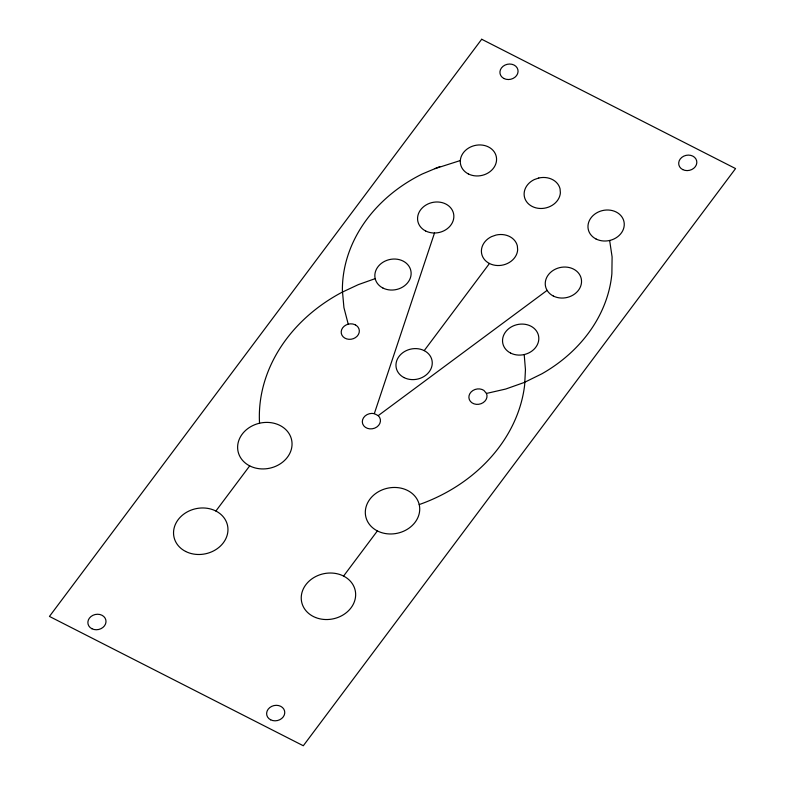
<?xml version="1.0" encoding="UTF-8"?>
<svg xmlns="http://www.w3.org/2000/svg" width="785" height="785" viewBox="0 0 785 785"><rect width="100%" height="100%" fill="white"/><g stroke="black" fill="none" stroke-linecap="round" stroke-linejoin="round"><path stroke-width="1.18" d="M547.116 290.372L378.213 415.638A9.135 7.683 -12.2 0 1 374.671 428.159A9.135 7.683 -12.2 0 1 362.317 421.869A9.135 7.683 -12.2 0 1 374.317 413.646L434.507 233.008M215.885 511.025L249.689 465.878A27.396 23.059 -12.2 0 0 291.991 445.546A27.396 23.059 -12.2 0 0 252.809 425.578A27.396 23.059 -12.2 0 0 249.689 465.878M424.204 350.63L489.457 263.495A18.261 15.366 -12.2 0 0 517.658 249.934L517.354 245.921A18.261 15.366 -12.2 0 0 496.022 235.058L491.538 236.628A18.261 15.366 -12.2 0 0 489.457 263.495M343.575 576.072L377.379 530.925A27.396 23.059 -12.2 0 0 419.671 510.593A27.396 23.059 -12.2 0 0 380.489 490.635A27.396 23.059 -12.2 0 0 377.379 530.925M434.9 168.667L460.324 160.542M439.777 166.616L422.242 174.005A146.667 123.422 -12.2 0 0 342.388 290.558L343.928 307.622L348.226 324.166M375.191 278.636L358.323 284.631L342.211 292.167A160.454 135.03 -12.2 0 0 259.541 423.223M486.464 393.442L483.903 390.43L482.019 389.468A9.135 7.683 -12.2 0 0 469.047 395.699A9.135 7.683 -12.2 0 0 478.683 404.295A9.135 7.683 -12.2 0 0 486.464 393.442L505.746 389.026L524.321 382.442L541.856 373.817A144.96 121.989 -12.2 0 0 611.878 273.7L612.104 256.93L609.641 240.465M374.317 413.646L378.213 415.638M524.203 354.545L525.45 369.696L524.655 384.984A158.099 133.038 -12.2 0 1 419.21 504.578M481.696 39.25L49.445 616.421L303.304 745.75L735.555 168.579L481.696 39.25M538.745 178.018L534.251 179.588A18.261 15.366 -12.2 0 0 532.181 206.455A18.261 15.366 -12.2 0 0 560.372 192.894L560.068 188.881A18.261 15.366 -12.2 0 0 538.745 178.018M355.301 324.862L354.83 324.617A9.135 7.683 -12.2 0 0 341.23 331.456A9.135 7.683 -12.2 0 0 353.407 338.649A9.135 7.683 -12.2 0 0 356.635 325.687L355.301 324.862M315.56 617.51A27.396 23.059 -12.2 0 0 355.644 593.902A27.396 23.059 -12.2 0 0 314.108 577.426A27.396 23.059 -12.2 0 0 315.56 617.51M185.613 551.443A27.396 23.059 -12.2 0 0 227.905 531.111A27.396 23.059 -12.2 0 0 188.724 511.143A27.396 23.059 -12.2 0 0 185.613 551.443M553.307 296.024A18.261 15.366 -12.2 0 0 581.499 282.463A18.261 15.366 -12.2 0 0 555.378 269.157A18.261 15.366 -12.2 0 0 553.307 296.024M425.617 230.967A18.261 15.366 -12.2 0 0 453.818 217.416A18.261 15.366 -12.2 0 0 427.697 204.1A18.261 15.366 -12.2 0 0 425.617 230.967M682.714 169.589A9.135 7.683 -12.2 0 0 696.815 162.809A9.135 7.683 -12.2 0 0 683.755 156.156A9.135 7.683 -12.2 0 0 682.714 169.589M503.96 78.52A9.135 7.683 -12.2 0 0 518.051 71.739A9.135 7.683 -12.2 0 0 504.99 65.086A9.135 7.683 -12.2 0 0 503.96 78.52M510.584 353.064A18.261 15.366 -12.2 0 0 538.785 339.503A18.261 15.366 -12.2 0 0 512.664 326.197A18.261 15.366 -12.2 0 0 510.584 353.064M596.021 238.983A18.261 15.366 -12.2 0 0 624.222 225.423A18.261 15.366 -12.2 0 0 598.101 212.117A18.261 15.366 -12.2 0 0 596.021 238.983M468.341 173.927A18.261 15.366 -12.2 0 0 496.532 160.375A18.261 15.366 -12.2 0 0 470.411 147.06A18.261 15.366 -12.2 0 0 468.341 173.927M382.894 288.016A18.261 15.366 -12.2 0 0 411.095 274.456A18.261 15.366 -12.2 0 0 384.974 261.15A18.261 15.366 -12.2 0 0 382.894 288.016M404.02 377.585A18.261 15.366 -12.2 0 0 432.221 364.024A18.261 15.366 -12.2 0 0 406.1 350.718A18.261 15.366 -12.2 0 0 404.02 377.585M91.894 628.736A9.135 7.683 -12.2 0 0 105.995 621.956A9.135 7.683 -12.2 0 0 92.934 615.303A9.135 7.683 -12.2 0 0 91.894 628.736M270.648 719.806A9.135 7.683 -12.2 0 0 284.749 713.025A9.135 7.683 -12.2 0 0 271.688 706.372A9.135 7.683 -12.2 0 0 270.648 719.806"/></g></svg>
